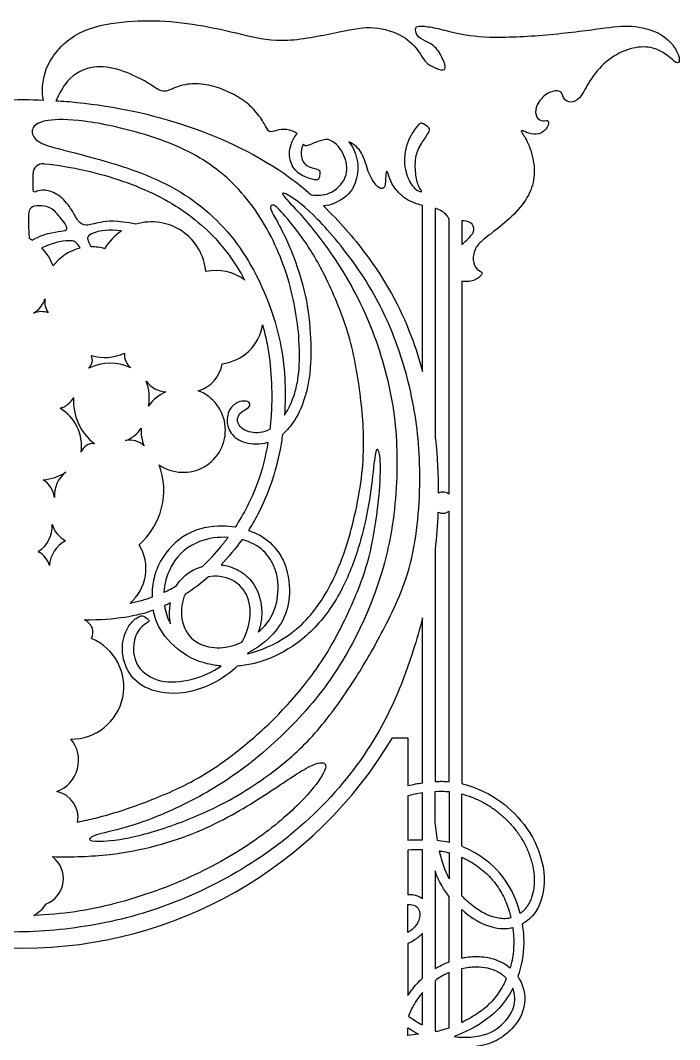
# Model space of a CAD drawing. Header units: millimetres. Extents: x -137 to 152, y -181 to 177.
# Drawn here: x -71.1 to -5, y 70.1 to 172.4 of the extents above; entities that cross this region are included whole.
import ezdxf

# ---------------------------------------------------------------- set-up
doc = ezdxf.new("R2010")
doc.units = ezdxf.units.MM
doc.header["$MEASUREMENT"] = 0
doc.layers.add('Layer 03', color=5, linetype='Continuous')

msp = doc.modelspace()

# ---------------------------------------------------------------- linework, layer by layer
at = {"layer": 'Layer 03'}
for p, q in [((-30.75, 137.17), (-30.75, 153.82)), ((-29.5, 153.53), (-29.5, 130.74)), ((-28.07, 124.85), (-28.07, 152.42)), ((-26.82, 152.27), (-26.82, 149.89)), ((-26.82, 146.23), (-26.82, 95.82)), ((-28.07, 96.01), (-28.07, 123.15)), ((-29.5, 119.2), (-29.5, 96.03)), ((-30.75, 95.9), (-30.75, 112.45)), ((-33.77, 100.42), (-32.22, 100.42)), ((-32.22, 100.42), (-32.22, 95.62)), ((-32.22, 94.59), (-32.22, 90.15)), ((-30.75, 90.18), (-30.75, 94.89)), ((-29.5, 92.15), (-29.5, 95.02)), ((-28.07, 95.01), (-28.07, 89.91)), ((-26.82, 89.53), (-26.82, 94.79)), ((-32.22, 89.15), (-32.22, 84.69)), ((-30.75, 84.27), (-30.75, 89.18)), ((-28.07, 88.88), (-28.07, 86.28)), ((-26.82, 84.56), (-26.82, 88.44)), ((-29.5, 87.05), (-29.5, 77.25)), ((-28.07, 77.94), (-28.07, 84.47)), ((-32.22, 80.88), (-32.22, 83.69)), ((-26.82, 78.29), (-26.82, 83.18)), ((-30.75, 76.3), (-30.75, 80.81)), ((-32.22, 79.76), (-32.22, 74.56)), ((-28.07, 71.32), (-28.07, 76.86)), ((-26.82, 71.85), (-26.82, 77.27)), ((-29.5, 76.04), (-29.5, 70.99)), ((-30.75, 71.6), (-30.75, 74.85)), ((-32.22, 70.55), (-32.22, 71.32))]:
    msp.add_line(p, q, dxfattribs=at)
for centre, radius, start, end in [((-68.81, 157.01), 1, 84.1718, 179.546), ((-57.92, 146.71), 5.46, 4.9732, 106.826), ((-72.57, 146.03), 5.07, 58.1483, 62.3151), ((-57.92, 146.71), 5.46, 123.5604, 149.5897), ((-72.57, 146.03), 5.07, 19.815, 44.221), ((-63.98, 144.91), 4.76, 103.3363, 143.3656), ((-63.98, 144.91), 4.76, 73.5043, 90), ((-51.43, 142.6), 4.7, 52.7768, 102.8203), ((-71.08, 145.25), 2.59, 300.6269, 342.0534), ((-66.57, 144.17), 2.06, 172.139, 213.1981), ((-69, 141.18), 1.99, 69.2067, 112.2942), ((-51.43, 142.6), 4.7, 277.1345, 350.7609), ((-64.96, 138.31), 1.1, 311.3793, 25.0443), ((-62.6, 143.16), 4.59, 252.7265, 295.2173), ((-58.92, 138.89), 1.73, 176.3078, 231.6574), ((-62.05, 133.05), 4.94, 65.3354, 116.1843), ((-54.15, 138.45), 3.34, 285.6733, 351.1152), ((-62.85, 134.52), 4.7, 349.927, 20.7836), ((-56.34, 137.77), 2.65, 216.9602, 266.6307), ((-54.75, 131.28), 4.23, 114.4461, 145.2135), ((-54.75, 131.28), 4.23, 235.0621, 69.2202), ((-67.64, 135.57), 2.16, 284.4848, 331.5127), ((-60.32, 134.21), 5.44, 176.5583, 232.1447), ((-69.46, 129.63), 4.52, 352.9043, 58.4493), ((-61.54, 133.11), 3.05, 289.0709, 327.3471), ((-54.75, 131.28), 4.23, 177.4619, 201.8793), ((-63.77, 128.64), 1.29, 84.8558, 160.2442), ((-60.11, 128.18), 2.1, 46.6501, 101.8863), ((-69.26, 131.4), 5.13, 275.2721, 302.3277), ((-64.72, 124.72), 2.95, 127.5017, 184.1032), ((-63.99, 125.24), 7.29, 311.3648, 20.6342), ((-70.19, 124.15), 2.56, 8.1782, 56.7642), ((-28.71, 124), 1.06, 53.2925, 115.37), ((-28.71, 124), 1.06, 242.3364, 306.7075), ((-70.86, 121.63), 2.98, 301.4799, 3.7985), ((-65.25, 122.61), 2.75, 196.4237, 241.8643), ((-65.14, 117.48), 3.04, 117.525, 176.1179), ((-63.04, 117.38), 4.55, 310.0065, 31.7953), ((-70.24, 117.17), 2.13, 14, 63.8916), ((-65.15, 110.96), 1.35, 334.2315, 69.469), ((-65.95, 105.53), 5.24, 269.2129, 67.4453), ((-70.79, 122.33), 43.01, 210.6211, 329.3789), ((-68.57, 98.15), 3.33, 290.306, 40.0396), ((-67.98, 92.4), 2.68, 350.2422, 77.8686), ((-69.51, 86.28), 2.75, 291.2506, 53.4554), ((-71.36, 85.58), 3.4, 298.4027, 326.8062)]:
    msp.add_arc(centre, radius, start, end, dxfattribs=at)
for points, knots in [([(-68.76, 164.39), (-68.92, 165.14), (-68.95, 167.58), (-65.89, 171.3), (-61.4, 172.29), (-57.11, 172.44), (-52.7, 171.92), (-48.3, 170.83), (-44.67, 170.06), (-38.61, 171.35), (-35.66, 171.91), (-32.48, 170.89), (-30.96, 169.15), (-30.55, 168.15), (-29.39, 167.53), (-28.36, 167.29), (-28.52, 168.15), (-29.33, 169.76), (-30.5, 170.33), (-31.38, 170.79), (-31.55, 171.71), (-31.05, 171.88), (-29.44, 171.66), (-28.25, 171.31), (-27.44, 171.13), (-26.62, 170.95), (-24.53, 170.58), (-18.27, 170.86), (-12.36, 171.64), (-9.95, 171.97), (-6.63, 171.23), (-5.02, 169.14), (-4.95, 168.1), (-5.35, 168.08), (-6.53, 169.24), (-8.28, 169.89), (-10.47, 169.49), (-12.69, 168.15), (-14.21, 166.05), (-15, 164.37), (-15.94, 164.1), (-16.61, 164.41), (-16.75, 165.24), (-17.38, 165.38), (-18.44, 165.06), (-19.51, 163.76), (-19.39, 162.52), (-18.64, 162.23), (-18.05, 162.46), (-18.15, 161.67), (-18.83, 160.98), (-19.91, 160.93), (-20.76, 161.38), (-20.96, 161.31), (-20.25, 160.41), (-19.53, 158.29), (-19.5, 156.1), (-20.46, 154.1), (-22.21, 152.24), (-24.21, 150.76), (-25.54, 149.67), (-25.78, 148.28), (-25.31, 147.3), (-24.62, 147.17), (-25.01, 146.56), (-25.96, 146.12), (-26.63, 146.19), (-26.82, 146.23)], [4283.335559, 4283.335559, 4283.335559, 4283.335559, 4284.979513, 4286.770539, 4288.561566, 4290.352592, 4292.143618, 4293.934645, 4295.725671, 4297.516697, 4299.307724, 4301.09875, 4302.889776, 4304.680803, 4306.471829, 4308.262855, 4310.053882, 4311.844908, 4313.635934, 4315.426961, 4317.217987, 4319.009013, 4320.80004, 4322.591066, 4322.591066, 4322.591066, 4324.382092, 4326.173119, 4327.964145, 4329.755171, 4331.546198, 4333.337224, 4335.12825, 4336.919277, 4338.710303, 4340.501329, 4342.292356, 4344.083382, 4345.874408, 4347.665435, 4349.456461, 4351.247487, 4353.038514, 4354.82954, 4356.620566, 4358.411593, 4360.202619, 4361.993645, 4363.784672, 4365.575698, 4367.366724, 4369.157751, 4370.948777, 4372.739803, 4374.53083, 4376.321856, 4378.112882, 4379.903909, 4381.694935, 4383.485961, 4385.276988, 4387.068014, 4388.85904, 4390.650067, 4392.441093, 4394.232119, 4394.962254, 4394.962254, 4394.962254, 4394.962254]), ([(-43.32, 161.01), (-43.55, 161.18), (-44.22, 161.5), (-45.2, 161.45), (-46.07, 161.09), (-46.31, 161.43), (-46.92, 162.59), (-48.11, 163.98), (-49.54, 164.93), (-51.41, 165.76), (-53.49, 166.14), (-55.2, 165.85), (-56.58, 165.13), (-57.31, 165.42), (-58.37, 166.24), (-61.09, 167.52), (-63.7, 167.98), (-66.37, 166.77), (-67.21, 164.91), (-67.51, 164.33)], [296.875893, 296.875893, 296.875893, 296.875893, 298.148816, 299.939842, 301.730869, 303.521895, 305.312921, 307.103948, 308.894974, 310.686, 312.477027, 314.268053, 316.059079, 317.850106, 319.641132, 321.432158, 323.223185, 325.014211, 326.305851, 326.305851, 326.305851, 326.305851]), ([(-67.51, 164.33), (-66.8, 164.29), (-62.21, 163.91), (-57.94, 163), (-54.34, 161.78), (-50.74, 160.55), (-46.28, 158.45), (-42.61, 155.51), (-41.92, 154.9)], [326.305851, 326.305851, 326.305851, 326.305851, 328.261598, 339.096599, 339.096599, 339.096599, 349.931599, 352.605769, 352.605769, 352.605769, 352.605769]), ([(-43.24, 136.46), (-43.07, 137.63), (-43.01, 140.81), (-44.06, 146.97), (-47.27, 153.7), (-52.14, 158.53), (-58.59, 161.14), (-65.15, 162.5), (-68.62, 162.47), (-70.06, 161.72), (-69.84, 160.49), (-68.39, 159.73), (-64.31, 158.83), (-55.6, 156.18), (-49.2, 150.71), (-46.18, 144.48), (-45.26, 141.16), (-45.04, 140.1)], [117.293188, 117.293188, 117.293188, 117.293188, 120.145807, 124.253189, 128.360571, 132.467953, 136.575335, 140.682717, 144.790099, 148.897481, 153.004864, 157.112246, 161.219628, 165.32701, 169.434392, 173.541774, 175.480343, 175.480343, 175.480343, 175.480343]), ([(-42.68, 159.97), (-42.88, 159.66), (-43.06, 158.79), (-42.5, 157.68), (-41.13, 157.47), (-41.01, 157.22), (-41.1, 156.3), (-41.64, 156.39), (-43.19, 156.87), (-44.11, 158.1), (-44.15, 159.69), (-43.61, 160.7), (-43.32, 161.01)], [278.075664, 278.075664, 278.075664, 278.075664, 279.904624, 281.876903, 283.849182, 285.821461, 287.79374, 289.76602, 291.738299, 293.710578, 295.682857, 296.875893, 296.875893, 296.875893, 296.875893]), ([(-40.29, 160.46), (-40.36, 160.45), (-41.14, 160.32), (-42.43, 159.69), (-42.61, 159.8), (-42.68, 159.97)], [360.436098, 360.436098, 360.436098, 360.436098, 360.606016, 362.397042, 364.095162, 364.095162, 364.095162, 364.095162]), ([(-41.92, 154.9), (-41.27, 154.79), (-39.81, 154.9), (-38.16, 156.63), (-38.41, 158.71), (-39.35, 160.08), (-40.12, 160.41), (-40.29, 160.46)], [352.605769, 352.605769, 352.605769, 352.605769, 353.939386, 355.911665, 357.883944, 359.856223, 360.436098, 360.436098, 360.436098, 360.436098]), ([(-38.15, 160.21), (-37.66, 159.61), (-37.09, 158.16), (-37.36, 155.97), (-38.37, 154.59), (-39.88, 153.85), (-40.69, 153.77)], [419.83389, 419.83389, 419.83389, 419.83389, 421.715991, 423.688271, 425.66055, 426.8187, 426.8187, 426.8187, 426.8187]), ([(-30.75, 153.82), (-30.95, 153.87), (-31.86, 154.1), (-33.11, 154.91), (-33.99, 156.2), (-34.3, 157.37), (-34.47, 157.22), (-34.43, 155.75), (-34.75, 155.44), (-35.37, 155.65), (-36.27, 157.14), (-36.67, 159.11), (-37.6, 159.96), (-38.15, 160.21)], [401.617223, 401.617223, 401.617223, 401.617223, 402.125536, 403.916562, 405.707588, 407.498615, 409.289641, 411.080667, 412.871694, 414.66272, 416.453746, 418.244773, 419.83389, 419.83389, 419.83389, 419.83389]), ([(-68.71, 158.01), (-67.32, 157.87), (-63.44, 157.23), (-57.06, 155.05), (-51.89, 151.34), (-49.52, 148.08), (-48.59, 146.34)], [174.860729, 174.860729, 174.860729, 174.860729, 177.155751, 181.263133, 185.370516, 189.266936, 189.266936, 189.266936, 189.266936]), ([(-59.5, 151.94), (-61.45, 152.35), (-63.29, 152.15), (-64.54, 151.7), (-65.28, 152.11), (-65.96, 153.51), (-67.17, 154.97), (-68.75, 155.46), (-69.49, 155.23), (-69.8, 155.07), (-69.82, 155.57), (-69.81, 157.02)], [158.551639, 158.551639, 158.551639, 158.551639, 160.198815, 161.845992, 163.493169, 165.140346, 166.787523, 168.4347, 170.081877, 171.729054, 173.196135, 173.196135, 173.196135, 173.196135]), ([(-42.42, 112.25), (-41.8, 112.91), (-40.11, 115.12), (-37.99, 120.08), (-36.41, 128.16), (-36.84, 134.16), (-37.79, 140.38), (-40.26, 146.48), (-42.56, 150.4), (-45, 153.36), (-45.79, 154.05), (-46.14, 153.63), (-45.6, 152.71), (-44.39, 150.54), (-42.59, 145.88), (-41.95, 141.51), (-41.91, 138.02), (-42.12, 136.46), (-42.21, 135.98)], [54.63527, 54.63527, 54.63527, 54.63527, 56.745142, 60.852524, 64.959906, 69.067288, 73.17467, 77.282052, 81.389434, 85.496816, 89.604199, 93.711581, 97.818963, 101.926345, 106.033727, 110.141109, 114.248491, 116.302162, 116.302162, 116.302162, 116.302162]), ([(-40.69, 153.77), (-39.09, 152.23), (-35.35, 147.86), (-32.52, 142.84), (-31.09, 138.41), (-30.75, 137.17)], [363.643794, 363.643794, 363.643794, 363.643794, 370.174689, 381.009689, 384.972006, 384.972006, 384.972006, 384.972006]), ([(-28.07, 152.42), (-28.12, 152.52), (-28.3, 152.86), (-28.81, 153.31), (-29.44, 153.51), (-29.5, 153.53)], [518.31953, 518.31953, 518.31953, 518.31953, 519.151192, 520.942218, 521.121173, 521.121173, 521.121173, 521.121173]), ([(-60.94, 151.26), (-62.31, 151.42), (-63.72, 151.14), (-64.43, 150.74), (-64.36, 150.37), (-63.98, 149.67)], [34.599112, 34.599112, 34.599112, 34.599112, 36.198046, 37.79698, 39.395914, 39.395914, 39.395914, 39.395914]), ([(-26.82, 149.89), (-26.74, 149.96), (-26.27, 150.36), (-25.46, 151.13), (-25.66, 152.01), (-26.36, 152.31), (-26.75, 152.28), (-26.82, 152.27)], [285.385838, 285.385838, 285.385838, 285.385838, 285.759323, 287.550349, 289.341375, 291.132402, 291.557763, 291.557763, 291.557763, 291.557763]), ([(-65.08, 149.54), (-65.5, 150.18), (-65.83, 150.31), (-67.13, 150.26), (-68.24, 149.87), (-68.94, 149.57)], [32.838946, 32.838946, 32.838946, 32.838946, 34.29022, 35.741494, 37.192768, 37.192768, 37.192768, 37.192768]), ([(-46.79, 141.85), (-46.62, 141.23), (-45.96, 138.42), (-45.75, 134.74), (-46.01, 131.85), (-46.06, 131.36)], [231.282736, 231.282736, 231.282736, 231.282736, 232.481207, 236.58859, 237.436302, 237.436302, 237.436302, 237.436302]), ([(-45.04, 140.1), (-44.79, 138.91), (-44.5, 136.57), (-44.52, 134.04), (-44.6, 132.78)], [175.480343, 175.480343, 175.480343, 175.480343, 177.649156, 179.777839, 179.777839, 179.777839, 179.777839]), ([(-44.6, 132.78), (-44.19, 133.39), (-43.62, 134.56), (-43.32, 135.95), (-43.24, 136.46)], [179.777839, 179.777839, 179.777839, 179.777839, 182.100447, 183.35521, 183.35521, 183.35521, 183.35521]), ([(-42.21, 135.98), (-42.3, 135.5), (-42.63, 134.16), (-43.37, 132.4), (-44.33, 131.24), (-44.8, 130.85)], [116.302162, 116.302162, 116.302162, 116.302162, 118.355873, 122.463256, 125.489619, 125.489619, 125.489619, 125.489619]), ([(-46.06, 131.36), (-46.74, 130.99), (-48.23, 130.91), (-49.47, 131.87), (-49.21, 133.05), (-48.25, 133.4), (-47.93, 133.95), (-48.37, 134.23), (-49.28, 134.21), (-50.34, 133.24), (-50.43, 131.63), (-49.54, 130.3), (-47.83, 129.79), (-46.66, 129.94), (-46.25, 130.07)], [237.436302, 237.436302, 237.436302, 237.436302, 240.825263, 244.932645, 249.040027, 253.147409, 257.254791, 261.362173, 265.469556, 269.576938, 273.68432, 277.791702, 281.899084, 284.20596, 284.20596, 284.20596, 284.20596]), ([(-46.25, 130.07), (-46.49, 128.62), (-47.25, 125.66), (-48.66, 122.89), (-49.55, 121.54)], [284.20596, 284.20596, 284.20596, 284.20596, 286.717051, 289.472196, 289.472196, 289.472196, 289.472196]), ([(-44.8, 130.85), (-44.86, 130.34), (-45.33, 127.45), (-46.46, 124.16), (-47.88, 121.74), (-48.22, 121.22)], [125.489619, 125.489619, 125.489619, 125.489619, 126.373642, 130.481024, 131.667143, 131.667143, 131.667143, 131.667143]), ([(-29.5, 130.74), (-29.49, 130.62), (-29.27, 128.72), (-29.16, 126.78), (-29.17, 124.96)], [543.917116, 543.917116, 543.917116, 543.917116, 544.246744, 549.531193, 549.531193, 549.531193, 549.531193]), ([(-65.34, 91.95), (-64.72, 92.08), (-62.29, 92.63), (-58.54, 93.88), (-53.56, 96.02), (-49.49, 98.81), (-45.64, 102.17), (-42.01, 106.25), (-39.38, 110.35), (-37.11, 115.32), (-35.92, 118.86), (-35.08, 124.12), (-34.89, 128.44), (-35.22, 129.49), (-35.51, 129.3), (-35.8, 125.89), (-36.49, 121.72), (-37.9, 117), (-40.2, 112.69), (-43.57, 109.43), (-46.26, 108.23), (-47.52, 107.9)], [759.453258, 759.453258, 759.453258, 759.453258, 760.82144, 764.928822, 769.036204, 773.143586, 777.250969, 781.358351, 785.465733, 789.573115, 793.680497, 797.78788, 801.895262, 806.002644, 810.110026, 814.217408, 818.32479, 822.432173, 826.539555, 830.646937, 834.494303, 834.494303, 834.494303, 834.494303]), ([(-29.21, 123.06), (-29.25, 121.79), (-29.35, 120.5), (-29.5, 119.24), (-29.5, 119.2)], [162.6337, 162.6337, 162.6337, 162.6337, 166.333477, 166.437177, 166.437177, 166.437177, 166.437177]), ([(-49.55, 121.54), (-49.95, 121.6), (-51.66, 121.75), (-54.55, 121.18), (-56.88, 118.73), (-57.53, 117.02), (-57.67, 116.44)], [289.472196, 289.472196, 289.472196, 289.472196, 290.762558, 294.86994, 298.977322, 301.022555, 301.022555, 301.022555, 301.022555]), ([(-48.22, 121.22), (-47.82, 121.09), (-46.61, 120.57), (-45.7, 119.74), (-45.23, 119.07)], [131.667143, 131.667143, 131.667143, 131.667143, 133.032915, 135.978659, 135.978659, 135.978659, 135.978659]), ([(-50.25, 120.52), (-51.21, 120.57), (-53.49, 120.29), (-55.3, 118.79), (-55.98, 117.55), (-56.04, 117.42)], [-763.918577, -763.918577, -763.918577, -763.918577, -760.635502, -756.52812, -756.055406, -756.055406, -756.055406, -756.055406]), ([(-52.83, 117.61), (-52.15, 118.23), (-51.27, 119.19), (-50.48, 120.21), (-50.25, 120.52)], [-748.068804, -748.068804, -748.068804, -748.068804, -746.510493, -745.862276, -745.862276, -745.862276, -745.862276]), ([(-45.55, 117.37), (-45.8, 118.05), (-46.58, 119.32), (-48.01, 120.07), (-48.85, 120.3)], [108.415847, 108.415847, 108.415847, 108.415847, 111.595852, 114.829499, 114.829499, 114.829499, 114.829499]), ([(-45.23, 119.07), (-45.04, 118.8), (-44.31, 117.53), (-43.91, 114.76), (-44.57, 112.18), (-45.8, 110.68), (-46.59, 110.02)], [135.978659, 135.978659, 135.978659, 135.978659, 137.140297, 141.247679, 145.355061, 149.424398, 149.424398, 149.424398, 149.424398]), ([(-55.41, 115.68), (-55.29, 115.89), (-54.64, 116.8), (-53.63, 117.37), (-52.83, 117.61)], [-752.60069, -752.60069, -752.60069, -752.60069, -751.61954, -748.068804, -748.068804, -748.068804, -748.068804]), ([(-50.96, 117.77), (-50.55, 117.72), (-49.55, 117.47), (-48.67, 116.91), (-48.23, 116.48)], [85.64604, 85.64604, 85.64604, 85.64604, 87.526471, 90.339581, 90.339581, 90.339581, 90.339581]), ([(-48.03, 113), (-48.03, 113.11), (-48.06, 114.07), (-48.67, 115.67), (-50.51, 116.67), (-51.84, 116.62), (-52.22, 116.55)], [110.794548, 110.794548, 110.794548, 110.794548, 111.305189, 115.412571, 119.519953, 121.229122, 121.229122, 121.229122, 121.229122]), ([(-47.22, 111.02), (-47.09, 111.13), (-46.12, 111.98), (-45.21, 113.86), (-45.16, 116.06), (-45.48, 117.17), (-45.55, 117.37)], [98.674157, 98.674157, 98.674157, 98.674157, 99.273705, 103.381088, 107.48847, 108.415847, 108.415847, 108.415847, 108.415847]), ([(-57.67, 116.44), (-57.81, 115.86), (-57.88, 115.21), (-57.88, 114.56), (-57.88, 114.51)], [301.022555, 301.022555, 301.022555, 301.022555, 303.084705, 303.285561, 303.285561, 303.285561, 303.285561]), ([(-56.7, 115), (-56.69, 115), (-56.24, 115.21), (-55.81, 115.44), (-55.41, 115.68)], [-753.3765382, -753.3765382, -753.3765382, -753.3765382, -753.3586021, -752.60069, -752.60069, -752.60069, -752.60069]), ([(-48.23, 116.48), (-48.03, 116.27), (-47.25, 115.34), (-46.68, 113.3), (-46.99, 111.68), (-47.22, 111.02)], [90.339581, 90.339581, 90.339581, 90.339581, 91.633853, 95.741235, 98.674157, 98.674157, 98.674157, 98.674157]), ([(-54.57, 114.78), (-54.72, 114.44), (-55.06, 113.2), (-54.75, 110.96), (-53.33, 109.86), (-52.36, 109.58), (-52.2, 109.55)], [91.022767, 91.022767, 91.022767, 91.022767, 92.788716, 96.896098, 101.00348, 101.742024, 101.742024, 101.742024, 101.742024]), ([(-56.03, 113.95), (-56.09, 113.92), (-56.29, 113.82), (-56.5, 113.72), (-56.64, 113.66)], [-204.6554716, -204.6554716, -204.6554716, -204.6554716, -204.5214676, -204.2589839, -204.2589839, -204.2589839, -204.2589839]), ([(-56.12, 112.9), (-56.12, 113.07), (-56.1, 113.42), (-56.06, 113.77), (-56.03, 113.95)], [-206.004549, -206.004549, -206.004549, -206.004549, -205.36827, -204.655472, -204.655472, -204.655472, -204.655472]), ([(-49.33, 107.6), (-50.03, 106.91), (-51.74, 105.72), (-55.19, 104.57), (-58.93, 105.28), (-60.65, 107.36), (-61.02, 109.85), (-60.24, 111.83), (-59.16, 112.65), (-58.74, 112.69), (-58.18, 112.24), (-58.09, 112.07), (-59.14, 111.52), (-59.89, 109.92), (-59.6, 107.43), (-57.15, 105.83), (-54.03, 106.08), (-51.81, 107), (-50.94, 107.61)], [836.384599, 836.384599, 836.384599, 836.384599, 840.265092, 844.372474, 848.479856, 852.587239, 856.694621, 860.802003, 864.909385, 869.016767, 873.124149, 877.231531, 881.338914, 885.446296, 889.553678, 893.66106, 897.768442, 901.380441, 901.380441, 901.380441, 901.380441]), ([(-50.94, 107.61), (-51.14, 107.63), (-52.5, 107.79), (-54.69, 108.56), (-57.01, 110.83), (-57.62, 112.55), (-57.74, 113.21)], [901.380441, 901.380441, 901.380441, 901.380441, 902.072751, 906.180134, 910.287516, 912.651465, 912.651465, 912.651465, 912.651465]), ([(-48.86, 110.01), (-48.75, 110.2), (-48.25, 111.24), (-48.03, 112.25), (-48.03, 113)], [106.3809, 106.3809, 106.3809, 106.3809, 107.197807, 110.794548, 110.794548, 110.794548, 110.794548]), ([(-30.75, 112.45), (-31.04, 111.33), (-32.26, 107.05), (-34.96, 100.56), (-40.88, 92.92), (-48.76, 86.89), (-57.39, 82.94), (-65.56, 81.13), (-73.8, 80.7), (-82.45, 81.93), (-90.65, 85.28), (-97.89, 90.01), (-104.34, 96.88), (-108.69, 103.77), (-110.27, 108.17), (-110.82, 110.27)], [910.730584, 910.730584, 910.730584, 910.730584, 914.413464, 925.248464, 936.083465, 946.918465, 957.753466, 968.588466, 979.423467, 990.258468, 1001.093468, 1011.928469, 1022.763469, 1033.59847, 1042.670689, 1042.670689, 1042.670689, 1042.670689]), ([(-48.31, 108.84), (-47, 109.16), (-44.81, 110.08), (-43.01, 111.62), (-42.42, 112.25)], [49.011041, 49.011041, 49.011041, 49.011041, 52.637759, 54.63527, 54.63527, 54.63527, 54.63527]), ([(-52.2, 109.55), (-51.51, 109.39), (-50.41, 109.4), (-49.19, 109.86), (-48.86, 110.01)], [101.742024, 101.742024, 101.742024, 101.742024, 105.110862, 106.3809, 106.3809, 106.3809, 106.3809]), ([(-46.59, 110.02), (-46.6, 110.02), (-47.08, 109.61), (-47.64, 109.24), (-48.24, 108.95)], [46.329523, 46.329523, 46.329523, 46.329523, 46.367567, 48.837635, 48.837635, 48.837635, 48.837635]), ([(-47.52, 107.9), (-47.6, 107.88), (-48.22, 107.73), (-48.82, 107.64), (-49.33, 107.6)], [834.494303, 834.494303, 834.494303, 834.494303, 834.754318, 836.384599, 836.384599, 836.384599, 836.384599]), ([(-67.88, 88.49), (-65.92, 88.44), (-60.51, 88.61), (-52.91, 90.8), (-46.72, 94.49), (-41.92, 97.86), (-40.35, 98.05), (-40.44, 97.08), (-42.2, 94.54), (-46.91, 90.33), (-53.29, 86.54), (-61.4, 83.55), (-66.9, 82.68), (-69.74, 82.59)], [701.600903, 701.600903, 701.600903, 701.600903, 704.312737, 709.199524, 714.086311, 718.973099, 723.859886, 728.746674, 733.633461, 738.520248, 743.407036, 748.293823, 752.898587, 752.898587, 752.898587, 752.898587]), ([(-26.82, 95.82), (-26.36, 95.71), (-24.42, 95.06), (-22.17, 93.62), (-19.53, 90.67), (-18.15, 86.34), (-19.02, 83.07), (-20.26, 82.01), (-20.75, 81.74)], [3308.639768, 3308.639768, 3308.639768, 3308.639768, 3309.732528, 3313.811287, 3317.890047, 3321.968806, 3326.047565, 3328.361217, 3328.361217, 3328.361217, 3328.361217]), ([(-29.5, 95.02), (-29.47, 95.03), (-29.11, 95.05), (-28.63, 95.05), (-28.19, 95.02), (-28.07, 95.01)], [139.959021, 139.959021, 139.959021, 139.959021, 140.05357, 141.053448, 141.389583, 141.389583, 141.389583, 141.389583]), ([(-26.82, 94.79), (-26.61, 94.73), (-26.26, 94.62), (-25.73, 94.42), (-25.24, 94.22), (-24.72, 93.96), (-24.24, 93.69), (-23.79, 93.41), (-23.37, 93.1), (-22.96, 92.76), (-22.42, 92.28), (-21.77, 91.63), (-21.2, 90.89), (-20.78, 90.26), (-20.5, 89.75), (-20.24, 89.21), (-20.02, 88.66), (-19.84, 88.09), (-19.69, 87.52), (-19.59, 86.95), (-19.54, 86.39), (-19.54, 85.85), (-19.6, 85.17), (-19.75, 84.54), (-19.98, 83.97), (-20.18, 83.61), (-20.4, 83.3), (-20.65, 83.03), (-20.85, 82.87), (-20.95, 82.79), (-20.96, 82.79)], [66.11881, 66.11881, 66.11881, 66.11881, 66.797869, 67.193836, 67.815662, 68.393413, 68.939529, 69.46686, 69.988243, 70.515683, 71.055304, 72.152079, 73.272369, 73.843926, 74.425971, 75.020673, 75.62197, 76.222581, 76.815513, 77.394245, 77.952785, 78.491536, 79.012325, 79.985739, 80.430917, 80.843992, 81.225425, 81.589508, 81.941976, 81.978767, 81.978767, 81.978767, 81.978767]), ([(-30.75, 89.18), (-30.81, 89.18), (-31.3, 89.19), (-31.79, 89.17), (-32.22, 89.15)], [121.451823, 121.451823, 121.451823, 121.451823, 121.621751, 122.918613, 122.918613, 122.918613, 122.918613]), ([(-29.04, 89.06), (-29.02, 89.06), (-28.76, 89.02), (-28.43, 88.97), (-28.13, 88.89), (-28.07, 88.88)], [52.4775369, 52.4775369, 52.4775369, 52.4775369, 52.5354026, 53.2890026, 53.463603, 53.463603, 53.463603, 53.463603]), ([(-28.07, 86.28), (-28.14, 86.4), (-28.58, 87.28), (-28.86, 88.24), (-29.04, 89.06)], [56.059229, 56.059229, 56.059229, 56.059229, 56.453769, 59.018434, 59.018434, 59.018434, 59.018434]), ([(-20.96, 82.79), (-21.04, 83.1), (-21.5, 84.65), (-22.86, 86.99), (-24.86, 88.6), (-26.48, 89.39), (-26.82, 89.53)], [81.978767, 81.978767, 81.978767, 81.978767, 83.075498, 87.519974, 91.96445, 92.993446, 92.993446, 92.993446, 92.993446]), ([(-26.82, 88.44), (-26.75, 88.4), (-26.6, 88.33), (-26.3, 88.18), (-25.81, 87.91), (-25.18, 87.5), (-24.5, 86.96), (-23.97, 86.43), (-23.49, 85.86), (-22.88, 85), (-22.33, 83.9), (-22.02, 82.9), (-21.91, 82.45), (-21.89, 82.36)], [66.972963, 66.972963, 66.972963, 66.972963, 67.222575, 67.481309, 67.968646, 68.892786, 69.742504, 70.561617, 71.143557, 71.980453, 73.725066, 74.817794, 75.109222, 75.109222, 75.109222, 75.109222]), ([(-32.22, 84.69), (-32.07, 84.7), (-31.83, 84.69), (-31.5, 84.64), (-31.26, 84.56), (-31.02, 84.45), (-30.86, 84.35), (-30.77, 84.29), (-30.75, 84.27)], [127.375735, 127.375735, 127.375735, 127.375735, 127.833683, 128.095641, 128.354971, 128.610991, 128.862933, 128.933822, 128.933822, 128.933822, 128.933822]), ([(-21.89, 82.36), (-21.97, 82.33), (-22.16, 82.29), (-22.57, 82.25), (-23.12, 82.29), (-23.66, 82.43), (-24.09, 82.58), (-24.53, 82.77), (-25.08, 83.08), (-25.62, 83.47), (-26.07, 83.84), (-26.44, 84.18), (-26.69, 84.42), (-26.82, 84.55), (-26.82, 84.56)], [75.109222, 75.109222, 75.109222, 75.109222, 75.377431, 75.692655, 76.334469, 77.010274, 77.360407, 77.713894, 78.437194, 79.247355, 79.706137, 80.207958, 80.737475, 80.757121, 80.757121, 80.757121, 80.757121]), ([(-26.82, 83.18), (-26.02, 82.47), (-24.57, 81.53), (-22.75, 81.15), (-21.77, 81.36), (-21.71, 81.37)], [96.063823, 96.063823, 96.063823, 96.063823, 99.942325, 104.021085, 104.326458, 104.326458, 104.326458, 104.326458]), ([(-30.75, 80.81), (-30.83, 80.72), (-31.01, 80.53), (-31.48, 80.14), (-31.91, 79.9), (-32.22, 79.76)], [17.419002, 17.419002, 17.419002, 17.419002, 17.778001, 18.206123, 19.237397, 19.237397, 19.237397, 19.237397]), ([(-21.71, 81.37), (-21.68, 81.16), (-21.62, 80.61), (-21.58, 79.43), (-21.71, 78.28), (-21.91, 77.5), (-21.97, 77.31)], [104.326458, 104.326458, 104.326458, 104.326458, 104.969731, 105.98794, 107.846835, 108.42442, 108.42442, 108.42442, 108.42442]), ([(-20.75, 81.74), (-20.65, 81.1), (-20.51, 79.26), (-20.82, 77.51), (-21.19, 76.46)], [3328.361217, 3328.361217, 3328.361217, 3328.361217, 3330.514827, 3334.486162, 3334.486162, 3334.486162, 3334.486162]), ([(-29.5, 77.25), (-29.47, 77.27), (-29.19, 77.43), (-28.73, 77.68), (-28.27, 77.87), (-28.08, 77.94), (-28.07, 77.94)], [107.35129, 107.35129, 107.35129, 107.35129, 107.462745, 108.326824, 108.931497, 108.94243, 108.94243, 108.94243, 108.94243]), ([(-21.97, 77.31), (-22.08, 77.4), (-22.41, 77.66), (-23.01, 77.99), (-23.79, 78.27), (-24.62, 78.42), (-25.48, 78.46), (-26.22, 78.4), (-26.67, 78.32), (-26.82, 78.29)], [86.048956, 86.048956, 86.048956, 86.048956, 86.47967, 87.294075, 88.117276, 88.956332, 89.818688, 90.701615, 91.17685, 91.17685, 91.17685, 91.17685]), ([(-26.82, 77.27), (-26.35, 77.38), (-25, 77.55), (-23.43, 77.19), (-22.57, 76.54), (-22.33, 76.28)], [67.289831, 67.289831, 67.289831, 67.289831, 68.861076, 71.737887, 73.212581, 73.212581, 73.212581, 73.212581]), ([(-32.22, 74.56), (-32.1, 74.75), (-31.66, 75.37), (-31.15, 75.94), (-30.75, 76.3)], [10.628848, 10.628848, 10.628848, 10.628848, 11.310393, 12.907661, 12.907661, 12.907661, 12.907661]), ([(-21.19, 76.46), (-21.18, 76.45), (-21.1, 76.33), (-20.96, 76.08), (-20.72, 75.58), (-20.53, 74.9), (-20.47, 74.04), (-20.59, 73.3), (-20.79, 72.74), (-20.99, 72.32), (-21.23, 71.93), (-21.59, 71.44), (-22.06, 70.94), (-22.6, 70.5), (-23.06, 70.19), (-23.5, 69.96), (-23.98, 69.76), (-24.51, 69.6), (-25.09, 69.48), (-25.6, 69.41), (-26.04, 69.38), (-26.42, 69.36), (-26.68, 69.36), (-26.82, 69.37)], [3334.486162, 3334.486162, 3334.486162, 3334.486162, 3334.517344, 3334.925784, 3335.337684, 3336.174054, 3337.034122, 3337.927228, 3338.385705, 3338.841875, 3339.297253, 3339.752764, 3340.665321, 3341.363607, 3341.837393, 3342.332375, 3342.851814, 3343.400386, 3343.98541, 3344.616317, 3344.953826, 3345.317105, 3345.744807, 3345.744807, 3345.744807, 3345.744807]), ([(-22.33, 76.28), (-22.35, 76.25), (-22.6, 75.67), (-23.05, 74.88), (-23.71, 74.06), (-24.25, 73.51), (-24.84, 73.02), (-25.57, 72.52), (-26.24, 72.14), (-26.66, 71.93), (-26.81, 71.85), (-26.82, 71.85)], [73.212581, 73.212581, 73.212581, 73.212581, 73.337513, 75.079728, 75.929016, 76.51977, 77.363984, 78.241583, 79.172606, 79.647923, 79.68129, 79.68129, 79.68129, 79.68129]), ([(-30.75, 74.85), (-31.06, 74.49), (-31.61, 73.72), (-32.01, 72.93), (-32.17, 72.49)], [52.96628, 52.96628, 52.96628, 52.96628, 54.667319, 56.427194, 56.427194, 56.427194, 56.427194]), ([(-27.57, 70.44), (-26.95, 70.35), (-24.86, 70.37), (-22.99, 71.21), (-21.37, 73.26), (-21.47, 74.69), (-21.7, 75.28)], [69.752293, 69.752293, 69.752293, 69.752293, 70.741711, 73.618522, 76.495333, 79.122018, 79.122018, 79.122018, 79.122018]), ([(-21.7, 75.28), (-22.12, 74.45), (-23.38, 72.69), (-25.48, 71.35), (-27.11, 70.61), (-27.57, 70.44)], [79.122018, 79.122018, 79.122018, 79.122018, 82.511217, 86.955692, 88.367081, 88.367081, 88.367081, 88.367081]), ([(-32.22, 71.32), (-31.97, 71.16), (-31.61, 70.94), (-31.25, 70.73), (-31.14, 70.67)], [41.961072, 41.961072, 41.961072, 41.961072, 42.853254, 43.223326, 43.223326, 43.223326, 43.223326]), ([(-29.42, 70.96), (-29.37, 70.97), (-29.09, 71.03), (-28.63, 71.14), (-28.24, 71.27), (-28.07, 71.32)], [26.626462, 26.626462, 26.626462, 26.626462, 26.781177, 27.501471, 28.022813, 28.022813, 28.022813, 28.022813])]:
    msp.add_open_spline(points, degree=3, knots=knots, dxfattribs=at)
for points in [[(-72.81, 164.41), (-71.46, 164.45), (-70.11, 164.45), (-68.76, 164.39)], [(-30.74, 160.2), (-30.99, 159.83), (-31.54, 158.93), (-31.46, 156.94), (-31.21, 155.69), (-30.62, 155.06), (-31.52, 155.32), (-32.57, 156.98), (-32.64, 159.61), (-31.5, 161.63), (-30.93, 162.16), (-30.73, 162.05), (-29.99, 161.61), (-30.07, 161.19), (-30.5, 160.58), (-30.74, 160.2)], [(-37.42, 106.49), (-38.44, 104.89), (-41.02, 101.13), (-45.05, 97.36), (-50, 94.03), (-55.67, 91.54), (-60.98, 90.07), (-64.08, 90), (-64.28, 90.27), (-63.45, 90.77), (-59.64, 91.5), (-53, 94.34), (-47.12, 98.31), (-41.14, 104.26), (-37.25, 110.43), (-34.07, 118.31), (-33.05, 127.3), (-33.68, 135.14), (-36.34, 143.4), (-40.35, 149.85), (-43.42, 153.47), (-45.11, 155.13), (-44.47, 155.13), (-41.56, 153), (-36.9, 147.38), (-33.78, 141.63), (-31.63, 134.75), (-30.75, 127.17), (-31.53, 117.45), (-34.9, 110.75), (-36.4, 108.09), (-37.42, 106.49)], [(-69.89, 150.34), (-69.04, 150.81), (-67.84, 151.16), (-66.66, 151.24), (-66.22, 151.49), (-66.91, 152.4), (-67.87, 153.61), (-68.91, 153.84), (-69.98, 153.76), (-70.29, 153.23), (-70.28, 152.23), (-70.21, 150.52)], [(-48.85, 120.3), (-49.49, 119.4), (-50.2, 118.56), (-50.96, 117.77)], [(-56.04, 117.42), (-56.41, 116.68), (-56.64, 115.84), (-56.7, 115)], [(-52.22, 116.55), (-52.94, 115.91), (-53.72, 115.32), (-54.57, 114.78)], [(-57.88, 114.51), (-58.57, 114.25), (-59.31, 114.04), (-60.12, 113.89)], [(-56.64, 113.66), (-56.53, 113.01), (-56.31, 112.39), (-56.02, 111.83)], [(-57.74, 113.21), (-59.38, 112.62), (-61.45, 112.22), (-64.68, 112.22)], [(-56.02, 111.83), (-56.08, 112.18), (-56.12, 112.54), (-56.12, 112.9)], [(-48.24, 108.95), (-48.26, 108.91), (-48.29, 108.88), (-48.31, 108.84)], [(-32.22, 95.62), (-31.7, 95.74), (-31.21, 95.83), (-30.75, 95.9)], [(-29.5, 96.03), (-28.98, 96.06), (-28.51, 96.05), (-28.07, 96.01)], [(-30.75, 94.89), (-31.25, 94.81), (-31.74, 94.71), (-32.22, 94.59)], [(-29.24, 90.1), (-29.35, 90.81), (-29.43, 91.51), (-29.5, 92.15)], [(-32.22, 90.15), (-31.69, 90.18), (-31.2, 90.19), (-30.75, 90.18)], [(-28.07, 89.91), (-28.42, 89.98), (-28.81, 90.05), (-29.24, 90.1)], [(-28.07, 84.47), (-28.59, 85.11), (-29.1, 85.94), (-29.5, 87.05)], [(-32.22, 83.69), (-31.57, 83.74), (-30.88, 83.16), (-31.09, 81.95), (-31.64, 81.23), (-32.22, 80.88)], [(-28.07, 76.86), (-28.6, 76.64), (-29.07, 76.36), (-29.5, 76.04)], [(-32.17, 72.49), (-31.67, 72.14), (-31.2, 71.85), (-30.75, 71.6)], [(-31.14, 70.67), (-31.5, 70.63), (-31.86, 70.59), (-32.22, 70.55)], [(-29.5, 70.99), (-29.48, 70.98), (-29.45, 70.97), (-29.42, 70.96)]]:
    msp.add_open_spline(points, degree=3, dxfattribs=at)

doc.saveas('drawing.dxf')
